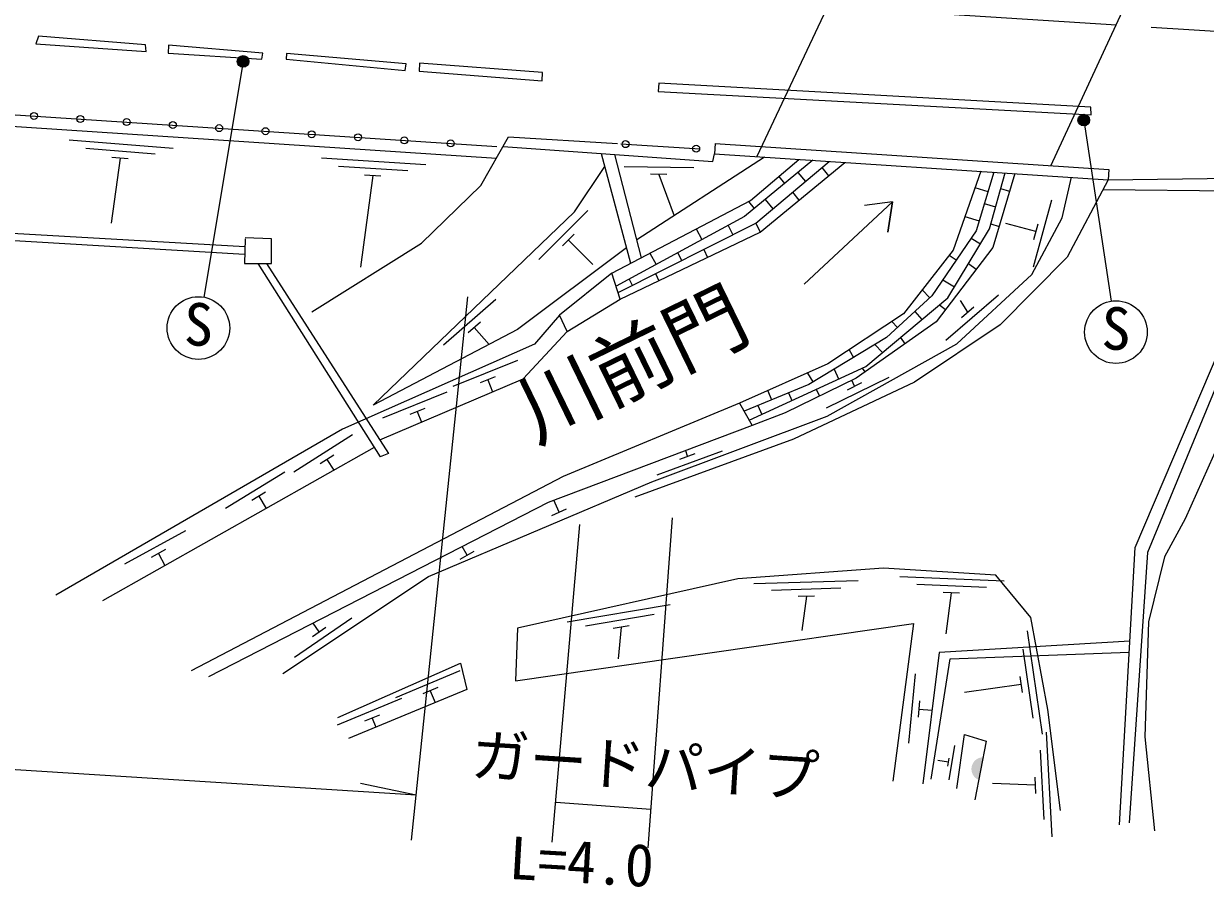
# Model space of a CAD drawing. Units: millimetres at full size, sheet at 1:1000; details may follow other scales. Extents: x 40000 to 680000, y 20000 to 380000.
# Drawn here: x 392641 to 443569, y 247950 to 285148 of the extents above; entities that cross this region are included whole.
import ezdxf
from ezdxf.enums import TextEntityAlignment as Align

# ---------------------------------------------------------------- set-up
doc = ezdxf.new("R2010")
doc.units = ezdxf.units.MM
doc.header["$LTSCALE"] = 1000
doc.linetypes.add('CHAIN', pattern=[18.5, 12, -1.5, 3.5, -1.5])
for name, color, linetype, lineweight in [('M-BGD', 7, 'Continuous', 25), ('M-BGD-EXST', 7, 'Continuous', 25), ('M-BMK', 2, 'CHAIN', 13), ('M-STR-HTXT', 7, 'Continuous', 13), ('M-STR-STR1', 1, 'Continuous', 25)]:
    doc.layers.add(name, color=color, linetype=linetype, lineweight=lineweight)
doc.layers.add('M-BMK-HTXT', color=7, linetype='Continuous')
doc.styles.add('ＭＳ ゴシック', font='')
doc.styles.get('ＭＳ ゴシック').set_extended_font_data('MS Gothic')

msp = doc.modelspace()

# ---------------------------------------------------------------- hatches: boundary and pattern name
at = {"layer": 'M-BGD'}
msp.add_hatch(color=256, dxfattribs=at).paths.add_polyline_path([(433989, 253552), (433803, 252579, -0.82183)])
at = {"layer": 'M-BGD-EXST'}
for points in [[(402318, 283642, -1), (401879, 283403, -0.41421), (401979, 283742, -0.41421)], [(438549, 281113, -1), (438110, 280874, -0.41421), (438210, 281213, -0.41421)]]:
    msp.add_hatch(color=256, dxfattribs=at).paths.add_polyline_path(points)

# ---------------------------------------------------------------- linework, layer by layer
at = {"layer": 'M-BGD'}
for p, q in [((399086, 279773), (394601, 280135)), ((398314, 279534), (395324, 279776)), ((418376, 279972), (421797, 279757)), ((396795, 279356), (396417, 276555)), ((397144, 279328), (396446, 279384)), ((409967, 279063), (405476, 279348)), ((417534, 279550), (418795, 274826)), ((418104, 279511), (419260, 275069)), ((424565, 279401), (419062, 275832)), ((409200, 278811), (406206, 279001)), ((407684, 278606), (407160, 274656)), ((408033, 278584), (407335, 278628)), ((421518, 278933), (418518, 278979)), ((420363, 278651), (419663, 278662)), ((420013, 278656), (420675, 276878)), ((426010, 278734), (426331, 278353)), ((427039, 278950), (427329, 278599)), ((350140, 278299), (402165, 275221)), ((425184, 278570), (425438, 278262)), ((433641, 278092), (434199, 277924)), ((439384, 278428), (446996, 278524)), ((424595, 277568), (424930, 277171)), ((425776, 277885), (426054, 277547)), ((434747, 278044), (435130, 277930)), ((436162, 274670), (436949, 277565)), ((446986, 277910), (439154, 277993)), ((416962, 277105), (414840, 274984)), ((423877, 277485), (424127, 277182)), ((434039, 277396), (434527, 277259)), ((424195, 276551), (424386, 276171)), ((433205, 276847), (433817, 276662)), ((436266, 276196), (434977, 276547)), ((416360, 276080), (415865, 275585)), ((421626, 276307), (421875, 275847)), ((423009, 276460), (423211, 276058)), ((434320, 276521), (434677, 276414)), ((436174, 275859), (436358, 276534)), ((416113, 275832), (417173, 274771)), ((433470, 275908), (433874, 275665)), ((419633, 275264), (419897, 274777)), ((420832, 275283), (420999, 274949)), ((421949, 275426), (422113, 275083)), ((432528, 275178), (432834, 274971)), ((402735, 274825), (407999, 266491)), ((403113, 274825), (408360, 266639)), ((433367, 274825), (433696, 274575)), ((417996, 274407), (415735, 272589)), ((418352, 273283), (417996, 274407)), ((418731, 274146), (418864, 273879)), ((419866, 274382), (420012, 274077)), ((432255, 274117), (432757, 273814)), ((431369, 273683), (431689, 273335)), ((412996, 273274), (410732, 271307)), ((416067, 271897), (418352, 273283)), ((432111, 273041), (432375, 272840)), ((432388, 271514), (434658, 273476)), ((433327, 272722), (433011, 273221)), ((416067, 271897), (415735, 272589)), ((431054, 272753), (431347, 272402)), ((433062, 272493), (433592, 272951)), ((412325, 272294), (411797, 271835)), ((412061, 272064), (412700, 271329)), ((430062, 272314), (430296, 272058)), ((430425, 271630), (430618, 271355)), ((428216, 271096), (428410, 270775)), ((429330, 271331), (429652, 270984)), ((413918, 270648), (411136, 269525)), ((412964, 269939), (412315, 269677)), ((426421, 270102), (426654, 269715)), ((427569, 270267), (427763, 269845)), ((428782, 270314), (428899, 270147)), ((412639, 269808), (412846, 269295)), ((427239, 268607), (429935, 269922)), ((428141, 269381), (428770, 269688)), ((428455, 269534), (428331, 269789)), ((410886, 269284), (408104, 268162)), ((424706, 269339), (424866, 268948)), ((425600, 269249), (425752, 268918)), ((426799, 269401), (426943, 269108)), ((409932, 268576), (409283, 268314)), ((409607, 268445), (409790, 267991)), ((424277, 268707), (424455, 268320)), ((406814, 267438), (404284, 265825)), ((407744, 266895), (396043, 260292)), ((406006, 266567), (405415, 266190)), ((405710, 266378), (406006, 265914)), ((408360, 266639), (407999, 266491)), ((419942, 265719), (422761, 266745)), ((420920, 266394), (421578, 266634)), ((421249, 266514), (421175, 266757)), ((403899, 265825), (401334, 264269)), ((403071, 264972), (402473, 264609)), ((402772, 264791), (403089, 264268)), ((415722, 264108), (415495, 264622)), ((415402, 263966), (416042, 264249)), ((399621, 263307), (396987, 261872)), ((398755, 262494), (398141, 262159)), ((398448, 262326), (398730, 261808)), ((411449, 262079), (412054, 262432)), ((411752, 262256), (411537, 262624)), ((434892, 261134), (430397, 261327)), ((428605, 261156), (424107, 261019)), ((427865, 260833), (424866, 260742)), ((434130, 260867), (431133, 260995)), ((426724, 260498), (426025, 260477)), ((426375, 260488), (426182, 259010)), ((432969, 260616), (432269, 260646)), ((432619, 260631), (432380, 258862)), ((420508, 260117), (416069, 259377)), ((404312, 257863), (406787, 259558)), ((405380, 258958), (405124, 259333)), ((419818, 259697), (416858, 259205)), ((405092, 258761), (405669, 259156)), ((418733, 259213), (418042, 259098)), ((418387, 259155), (418256, 257785)), ((436545, 254542), (435908, 258996)), ((436142, 255242), (435718, 258211)), ((411433, 257273), (408667, 256112)), ((431059, 257151), (430781, 254164)), ((435633, 256684), (433193, 256341)), ((435682, 256338), (435583, 257030)), ((410489, 256552), (409844, 256281)), ((410166, 256416), (410378, 255911)), ((408930, 256083), (406156, 254941)), ((431251, 255978), (431186, 255281)), ((407981, 255368), (407334, 255101)), ((407657, 255234), (407815, 254851)), ((431218, 255630), (431789, 255577)), ((436964, 250133), (436727, 254627)), ((432523, 252576), (432777, 254054)), ((436625, 250867), (436467, 253862)), ((432502, 253340), (432037, 253420)), ((432473, 253168), (432532, 253513)), ((436265, 251999), (436228, 252698)), ((436246, 252349), (434389, 252418))]:
    msp.add_line(p, q, dxfattribs=at)
for points in [[(272298, 286222), (288730, 285667), (309916, 286650), (413041, 279860)], [(272258, 285697), (290633, 285264), (309976, 286149), (413016, 279356)], [(291910, 278887), (306686, 281211), (311402, 281702), (318051, 281226), (321815, 279738), (348635, 278909), (356031, 278194), (402177, 275554)], [(405068, 272733), (409781, 275701), (412343, 278178), (413541, 280275), (418235, 279981)], [(413304, 279860), (422342, 279218), (422421, 279542)], [(417996, 274407), (423961, 277529), (426047, 279304)], [(426654, 279264), (423713, 276841), (418174, 273845)], [(418259, 273576), (424195, 276551), (427357, 279218)], [(418352, 273283), (424386, 276171), (428026, 279174)], [(418617, 275494), (413926, 271970), (407705, 268717), (416383, 277040), (417682, 278997)], [(433886, 278789), (432695, 275394), (430565, 272646), (427304, 270495), (423499, 268803), (424045, 267836)], [(434449, 278752), (433685, 276225), (431783, 273421), (429832, 271634), (426484, 269612), (423689, 268465)], [(423913, 268070), (428938, 270386), (432474, 273345), (434260, 276305), (434936, 278720)], [(435357, 278693), (434407, 275508), (431964, 272301), (428525, 269884), (425457, 268380), (424045, 267836)], [(403813, 257157), (410085, 261335), (419711, 265419), (427273, 268242), (432864, 271363), (436093, 274340), (437403, 276782), (437794, 278532)], [(439384, 278428), (437618, 275097), (434729, 272184), (431032, 269704), (425815, 267249), (418988, 264749)], [(439874, 250640), (440539, 262592), (447087, 277910)], [(447495, 277910), (441078, 262376), (440279, 250727)], [(426282, 273923), (430084, 277471), (429883, 276162), (430084, 277471), (428876, 277320)], [(453639, 277494), (444657, 268187), (442695, 263824), (441814, 262183), (441113, 259385), (440967, 254429), (441378, 250385)], [(402189, 275881), (402152, 274825), (403319, 274825), (403319, 275881), (402190, 275920)], [(415735, 272589), (414659, 271349), (406387, 267684), (394030, 260540)], [(407986, 267221), (414164, 269857), (416067, 271897)], [(423499, 268803), (415890, 265648), (399855, 257281)], [(424045, 267836), (415250, 264530), (400602, 257012)], [(437323, 251258), (436775, 255606), (436052, 259578), (434545, 261395), (429696, 261697), (423413, 261237), (413929, 259106), (413842, 256840), (430989, 259318), (430105, 252527)], [(440314, 258557), (432103, 258069), (431391, 252412)], [(431747, 252613), (432567, 257791), (440288, 258073)], [(406181, 255269), (411471, 257610), (411748, 256478), (406634, 254363)], [(432855, 252204), (433184, 254535), (434123, 254253), (433638, 251719)]]:
    msp.add_lwpolyline(points, dxfattribs=at)
for points in [[(393276, 284616), (393166, 284285), (397919, 283953), (397887, 284237)], [(398884, 284222), (398869, 283874), (402911, 283622), (402943, 283874)], [(403965, 283863), (403951, 283622), (409081, 283126), (409124, 283424)], [(409695, 283451), (409680, 283097), (414981, 282687), (414995, 283041)], [(420013, 282591), (419990, 282232), (438647, 281225), (438633, 281557)]]:
    msp.add_lwpolyline(points, close=True, dxfattribs=at)
for centre in [(393084, 281174), (395080, 281042), (397076, 280911), (399071, 280779), (401067, 280648), (403063, 280517), (405059, 280385), (407054, 280254), (409050, 280122), (411046, 279991), (418585, 279959), (421623, 279768)]:
    msp.add_circle(centre, 150, dxfattribs=at)
at = {"layer": 'M-BGD-EXST'}
for p, q in [((402098, 283522), (400406, 273370)), ((438329, 280993), (439507, 273198))]:
    msp.add_line(p, q, dxfattribs=at)
for centre, radius in [((402098, 283522), 250), ((438329, 280993), 250), ((400172, 272040), 1350), ((439715, 271864), 1350)]:
    msp.add_circle(centre, radius, dxfattribs=at)
at = {"layer": 'M-BMK'}
msp.add_lwpolyline([(370002, 289628), (409306, 287051), (444777, 284771), (469410, 283121), (501086, 281328), (544740, 279031), (568974, 277871)], dxfattribs=at)
at = {"layer": 'M-STR-HTXT'}
for p, q in [((409356, 249985), (411778, 273381)), ((420591, 263870), (419540, 249652)), ((415423, 249890), (416615, 263572)), ((409557, 251927), (407152, 252421)), ((415574, 251622), (419664, 251320))]:
    msp.add_line(p, q, dxfattribs=at)
msp.add_lwpolyline([(409557, 251927), (378413, 253893), (347810, 255813), (312387, 258063), (270004, 260763)], dxfattribs=at)
at = {"layer": 'M-STR-STR1'}
for p, q in [((430047, 291774), (424239, 279423)), ((436905, 279030), (442326, 290731)), ((422450, 279980), (422421, 279542)), ((422450, 279980), (439413, 278866)), ((422421, 279542), (439384, 278428)), ((439413, 278866), (439384, 278428))]:
    msp.add_line(p, q, dxfattribs=at)

# ---------------------------------------------------------------- texts
at = {"layer": 'M-BGD-EXST', "style": 'ＭＳ ゴシック'}
for p in [(399517, 270748), (439060, 270571)]:
    msp.add_text('S', height=1833, rotation=358.508, dxfattribs=at).set_placement(p, align=Align.BOTTOM_LEFT)
at = {"layer": 'M-BMK-HTXT', "style": 'ＭＳ ゴシック'}
msp.add_text('川前門', height=2566, rotation=25.967, dxfattribs=at).set_placement((415039, 266372), align=Align.BOTTOM_LEFT)
at = {"layer": 'M-STR-HTXT', "style": 'ＭＳ ゴシック'}
for s, rotation, p in [('ガードパイプ', 356.325, (411847, 252213)), ('L=4.0', 356.709, (413491, 247770))]:
    msp.add_text(s, height=1833, rotation=rotation, dxfattribs=at).set_placement(p, align=Align.BOTTOM_LEFT)

doc.saveas('drawing.dxf')
